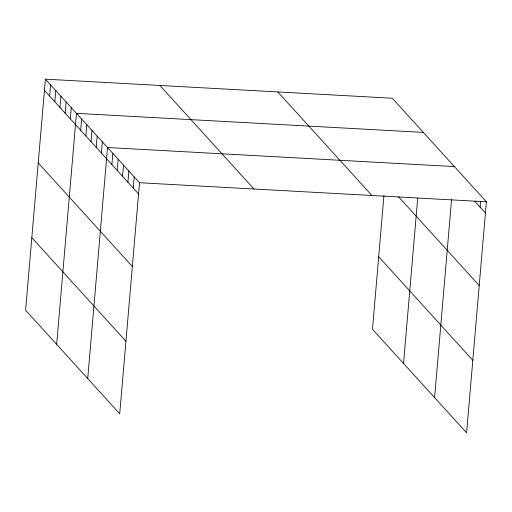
<?xml version="1.0" encoding="UTF-8"?>
<svg xmlns="http://www.w3.org/2000/svg" width="512" height="512" viewBox="0 0 512 512"><rect width="100%" height="100%" fill="white"/><g stroke="black" fill="none" stroke-linecap="round" stroke-linejoin="round"><path stroke-width="0.77" d="M45.408 79.168L25.6 310.208L119.718 413.766L139.526 182.726L45.408 79.168L392.282 98.234L486.4 201.792L466.592 432.832L372.474 329.274L383.942 195.507M49.619 96.083L50.586 84.864M54.797 101.779L55.763 90.554M59.974 107.469L60.934 96.25M65.152 113.165L66.112 101.946M70.33 118.861L71.29 107.642M56.659 344.384L76.467 113.338L423.341 132.403M80.678 130.253L81.645 119.034M85.856 135.949L86.816 124.73M91.034 141.645L91.994 130.426M96.211 147.341L97.171 136.122M101.389 153.037L102.349 141.818M87.718 378.56L107.526 147.514L454.4 166.579M111.898 164.602L112.858 153.382M117.229 170.47L118.189 159.251M122.56 176.339L123.526 165.12M127.898 182.208L128.858 170.989M133.229 188.077L134.189 176.858M403.533 363.45L417.715 198.035M434.592 397.626L451.616 199.091M480.102 207.142L480.621 201.158M139.526 182.726L486.4 201.792M474.771 201.274L485.44 213.011M398.56 196.8L479.219 285.549M277.818 91.942L371.93 195.501M378.694 256.736L472.813 360.294M159.878 85.459L253.99 189.018M44.448 90.387L138.56 193.946M38.227 162.925L132.346 266.483M31.821 237.67L125.933 341.229"/></g></svg>
